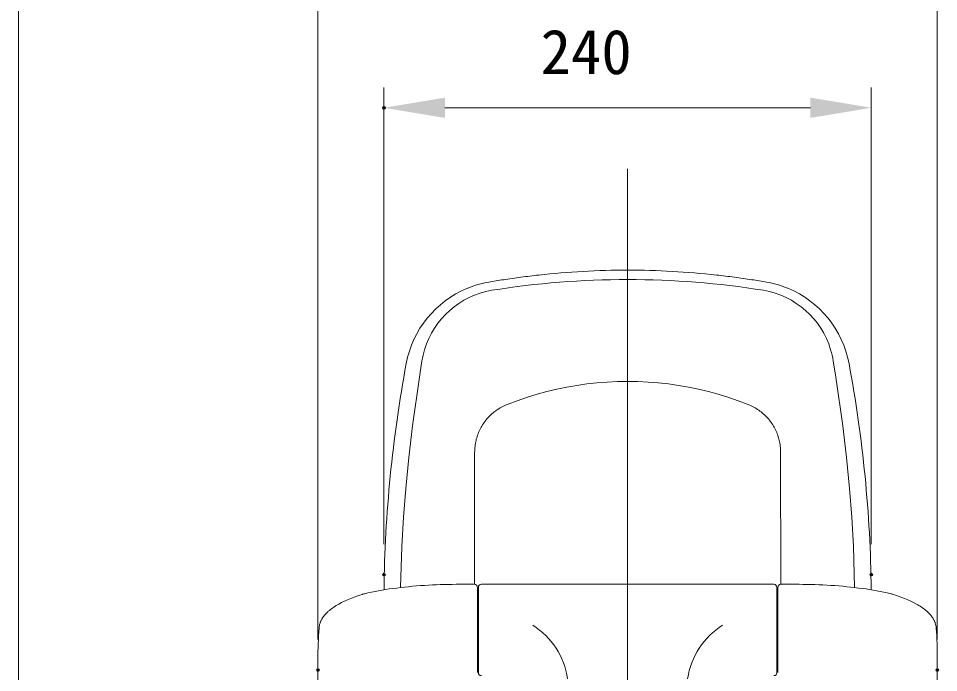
# Model space of a CAD drawing. Units: millimetres, scale not verified. Extents: x -203 to 203, y -143 to 143.
# Drawn here: x -47 to -1.69, y -17.83 to 14.41 of the extents above; entities that cross this region are included whole.
import ezdxf
from ezdxf.enums import TextEntityAlignment as Align

# ---------------------------------------------------------------- set-up
doc = ezdxf.new("R2010")
doc.units = ezdxf.units.MM
doc.header["$LTSCALE"] = 0.25
doc.header["$PDMODE"] = 32
doc.header["$PDSIZE"] = 0.125
for name, color, linetype, lineweight in [('0-1_DIMENSION_LINES$02_DIMENSI', 7, 'Continuous', 18), ('0-8_DIMENSION_LINES$03_LINES', 7, 'Continuous', 18), ('0-9_DIMENSION_LINES$04_SUB_LIN', 4, 'Continuous', 18), ('0-A_DIMENSION_LINES$01_CENTER_', 7, 'Continuous', 18)]:
    doc.layers.add(name, color=color, linetype=linetype, lineweight=lineweight)
doc.layers.add('0-2_DEFPOINTS', color=7, linetype='Continuous')
doc.styles.add('ＭＳ ゴシック', font='')
doc.styles.get('ＭＳ ゴシック').set_extended_font_data('MS Gothic')

# ---------------------------------------------------------------- blocks, each defined once
blk = doc.blocks.new('D15')
at = {"layer": '0-1_DIMENSION_LINES$02_DIMENSI'}
for p, q in [((181, 137), (181, 159.5)), ((205, 137), (205, 159.5)), ((202.0002, 158.5), (183.9998, 158.5))]:
    blk.add_line(p, q, dxfattribs=at)
for points in [[(183.9998, 159), (183.9998, 158), (181, 158.5)], [(202.0002, 158), (202.0002, 159), (205, 158.5)]]:
    blk.add_solid(points, dxfattribs=at)
at = {"layer": '0-2_DEFPOINTS'}
for p in [(181, 158.5), (181, 135.5), (205, 135.5)]:
    blk.add_point(p, dxfattribs=at)
at = {"layer": '0-1_DIMENSION_LINES$02_DIMENSI', "style": 'ＭＳ ゴシック'}
blk.add_text('240', height=2.199, dxfattribs=at).set_placement((188.7143, 159.5), align=Align.BOTTOM_LEFT)
blk = doc.blocks.new('D16')
at = {"layer": '0-1_DIMENSION_LINES$02_DIMENSI'}
for p, q in [((177.75, 132.2946), (177.75, 165.5)), ((208.25, 132.2946), (208.25, 165.5)), ((205.2502, 164.5), (180.7498, 164.5))]:
    blk.add_line(p, q, dxfattribs=at)
for points in [[(180.7498, 165), (180.7498, 164), (177.75, 164.5)], [(205.2502, 164), (205.2502, 165), (208.25, 164.5)]]:
    blk.add_solid(points, dxfattribs=at)
at = {"layer": '0-2_DEFPOINTS'}
for p in [(177.75, 164.5), (177.75, 130.7946), (208.25, 130.7946)]:
    blk.add_point(p, dxfattribs=at)
at = {"layer": '0-1_DIMENSION_LINES$02_DIMENSI', "style": 'ＭＳ ゴシック'}
blk.add_text('305', height=2.199, dxfattribs=at).set_placement((188.7143, 165.5), align=Align.BOTTOM_LEFT)

msp = doc.modelspace()

# ---------------------------------------------------------------- linework, layer by layer
at = {"layer": '0-8_DIMENSION_LINES$03_LINES'}
for p, q in [((-47, 133), (-47, -109)), ((-19.5023, -3.6775), (-19.0064, -3.6069)), ((-19.0064, -3.6069), (-18.5112, -3.5522)), ((-18.5112, -3.5522), (-18.006, -3.5123)), ((-18.006, -3.5123), (-17.5033, -3.4886)), ((-17.5033, -3.4886), (-17, -3.4807)), ((-16.4967, -3.4886), (-17, -3.4807)), ((-15.994, -3.5123), (-16.4967, -3.4886)), ((-15.4888, -3.5522), (-15.994, -3.5123)), ((-14.9936, -3.6069), (-15.4888, -3.5522)), ((-14.4977, -3.6775), (-14.9936, -3.6069)), ((-21.457, -4.1133), (-20.9755, -3.982)), ((-20.9755, -3.982), (-20.4874, -3.8651)), ((-20.4874, -3.8651), (-19.9958, -3.7635)), ((-19.9958, -3.7635), (-19.5023, -3.6775)), ((-14.0042, -3.7635), (-14.4977, -3.6775)), ((-13.5126, -3.8651), (-14.0042, -3.7635)), ((-13.0245, -3.982), (-13.5126, -3.8651)), ((-12.543, -4.1133), (-13.0245, -3.982)), ((-22.8876, -4.6013), (-22.443, -4.4334)), ((-22.443, -4.4334), (-21.9319, -4.2586)), ((-21.9319, -4.2586), (-21.457, -4.1133)), ((-12.0681, -4.2586), (-12.543, -4.1133)), ((-11.557, -4.4334), (-12.0681, -4.2586)), ((-11.1124, -4.6013), (-11.557, -4.4334)), ((-23.5695, -4.9848), (-23.5126, -4.9413)), ((-23.5126, -4.9413), (-23.4544, -4.8993)), ((-23.4544, -4.8993), (-23.3951, -4.8591)), ((-23.3951, -4.8591), (-23.3341, -4.8202)), ((-23.3341, -4.8202), (-23.2721, -4.7831)), ((-23.2721, -4.7831), (-23.2089, -4.7477)), ((-23.2089, -4.7477), (-23.1445, -4.7141)), ((-23.1445, -4.7141), (-23.0792, -4.6823)), ((-23.0792, -4.6823), (-23.0131, -4.6524)), ((-23.0131, -4.6524), (-22.8876, -4.6013)), ((-10.9869, -4.6524), (-11.1124, -4.6013)), ((-10.9208, -4.6823), (-10.9869, -4.6524)), ((-10.8555, -4.7141), (-10.9208, -4.6823)), ((-10.7911, -4.7477), (-10.8555, -4.7141)), ((-10.7279, -4.7831), (-10.7911, -4.7477)), ((-10.6659, -4.8202), (-10.7279, -4.7831)), ((-10.6049, -4.8591), (-10.6659, -4.8202)), ((-10.5456, -4.8993), (-10.6049, -4.8591)), ((-10.4874, -4.9413), (-10.5456, -4.8993)), ((-10.4305, -4.9848), (-10.4874, -4.9413)), ((-24.0218, -5.4462), (-23.9776, -5.3894)), ((-23.9776, -5.3894), (-23.9317, -5.3338)), ((-23.9317, -5.3338), (-23.8843, -5.2796)), ((-23.8843, -5.2796), (-23.8354, -5.2268)), ((-23.8354, -5.2268), (-23.785, -5.1754)), ((-23.785, -5.1754), (-23.7331, -5.1254)), ((-23.7331, -5.1254), (-23.6798, -5.0769)), ((-23.6798, -5.0769), (-23.6252, -5.03)), ((-23.6252, -5.03), (-23.5695, -4.9848)), ((-10.3748, -5.03), (-10.4305, -4.9848)), ((-10.3202, -5.0769), (-10.3748, -5.03)), ((-10.2669, -5.1254), (-10.3202, -5.0769)), ((-10.215, -5.1754), (-10.2669, -5.1254)), ((-10.1646, -5.2268), (-10.215, -5.1754)), ((-10.1157, -5.2796), (-10.1646, -5.2268)), ((-10.0683, -5.3338), (-10.1157, -5.2796)), ((-10.0224, -5.3894), (-10.0683, -5.3338)), ((-9.9782, -5.4462), (-10.0224, -5.3894)), ((-24.3113, -5.9351), (-24.2812, -5.8705)), ((-24.2812, -5.8705), (-24.2493, -5.8068)), ((-24.2493, -5.8068), (-24.2156, -5.744)), ((-24.2156, -5.744), (-24.1802, -5.6822)), ((-24.1802, -5.6822), (-24.1436, -5.6224)), ((-24.1436, -5.6224), (-24.1054, -5.5635)), ((-24.1054, -5.5635), (-24.0644, -5.5043)), ((-24.0644, -5.5043), (-24.0218, -5.4462)), ((-9.9356, -5.5043), (-9.9782, -5.4462)), ((-9.8946, -5.5635), (-9.9356, -5.5043)), ((-9.8564, -5.6224), (-9.8946, -5.5635)), ((-9.8198, -5.6822), (-9.8564, -5.6224)), ((-9.7844, -5.744), (-9.8198, -5.6822)), ((-9.7507, -5.8068), (-9.7844, -5.744)), ((-9.7188, -5.8705), (-9.7507, -5.8068)), ((-9.6887, -5.9351), (-9.7188, -5.8705)), ((-24.4662, -6.3933), (-24.4506, -6.3304)), ((-24.4506, -6.3304), (-24.4334, -6.268)), ((-24.4334, -6.268), (-24.4146, -6.206)), ((-24.4146, -6.206), (-24.3917, -6.1371)), ((-24.3917, -6.1371), (-24.3668, -6.0689)), ((-24.3668, -6.0689), (-24.34, -6.0016)), ((-24.34, -6.0016), (-24.3113, -5.9351)), ((-9.66, -6.0016), (-9.6887, -5.9351)), ((-9.6332, -6.0689), (-9.66, -6.0016)), ((-9.6083, -6.1371), (-9.6332, -6.0689)), ((-9.5854, -6.206), (-9.6083, -6.1371)), ((-9.5666, -6.268), (-9.5854, -6.206)), ((-9.5494, -6.3304), (-9.5666, -6.268)), ((-9.5338, -6.3933), (-9.5494, -6.3304)), ((-24.5282, -6.8205), (-24.5228, -6.7469)), ((-24.5228, -6.7469), (-24.5153, -6.6737)), ((-24.5153, -6.6737), (-24.5057, -6.6008)), ((-24.5057, -6.6008), (-24.4939, -6.5285)), ((-24.4939, -6.5285), (-24.4801, -6.4565)), ((-24.4801, -6.4565), (-24.4662, -6.3933)), ((-9.5199, -6.4565), (-9.5338, -6.3933)), ((-9.5061, -6.5285), (-9.5199, -6.4565)), ((-9.4943, -6.6008), (-9.5061, -6.5285)), ((-9.4847, -6.6737), (-9.4943, -6.6008)), ((-9.4772, -6.7469), (-9.4847, -6.6737)), ((-9.4718, -6.8205), (-9.4772, -6.7469)), ((-24.5365, -13.4803), (-24.5326, -6.9828)), ((-24.5326, -6.9828), (-24.5315, -6.8942)), ((-24.5315, -6.8942), (-24.5282, -6.8205)), ((-9.4685, -6.8942), (-9.4718, -6.8205)), ((-9.4674, -6.9828), (-9.4685, -6.8942)), ((-9.4635, -13.4803), (-9.4674, -6.9828)), ((-24.5547, -13.4797), (-25.4394, -13.4797)), ((-24.55, -13.4803), (-24.5547, -13.4797)), ((-24.55, -13.4797), (-24.5521, -13.4797)), ((-17, -13.4797), (-24.2, -13.4797)), ((-17, -13.4797), (-9.8, -13.4797)), ((-9.45, -13.4797), (-9.4479, -13.4797)), ((-9.45, -13.4803), (-9.4453, -13.4797)), ((-9.45, -13.4797), (-9.45, -13.4798)), ((-9.45, -13.4797), (-9.45, -13.4797)), ((-9.45, -13.4798), (-9.45, -13.4802)), ((-9.4453, -13.4797), (-8.5606, -13.4797)), ((-30.2865, -14.0456), (-30.4588, -14.1091)), ((-30.1904, -14.0119), (-30.2865, -14.0456)), ((-30.0775, -13.976), (-30.1904, -14.0119)), ((-24.4, -13.6297), (-24.4, -13.6307)), ((-24.4, -13.6307), (-24.4, -13.6313)), ((-24.4, -13.6313), (-24.4, -13.6315)), ((-24.4, -13.6315), (-24.4, -13.6322)), ((-24.4, -13.6322), (-24.4, -13.6325)), ((-24.4, -13.6325), (-24.4, -13.6329)), ((-24.4, -13.6329), (-24.4, -17.8297)), ((-24.4, -13.6329), (-24.4, -13.6339)), ((-24.35, -13.6265), (-24.35, -17.8297)), ((-9.65, -13.6265), (-9.65, -17.8297)), ((-9.6, -13.6297), (-9.6, -13.6307)), ((-9.6, -13.6307), (-9.6, -13.6313)), ((-9.6, -13.6313), (-9.6, -13.6315)), ((-9.6, -13.6315), (-9.6, -13.6322)), ((-9.6, -13.6322), (-9.6, -13.6325)), ((-9.6, -13.6325), (-9.6, -13.6329)), ((-9.6, -13.6329), (-9.6, -13.6339)), ((-9.6, -13.6329), (-9.6, -17.8297)), ((-3.9225, -13.976), (-3.8096, -14.0119)), ((-3.8096, -14.0119), (-3.7135, -14.0456)), ((-3.7135, -14.0456), (-3.5412, -14.1091)), ((-31.2838, -14.4892), (-31.3467, -14.5261)), ((-31.2187, -14.4527), (-31.2838, -14.4892)), ((-31.0847, -14.382), (-31.2187, -14.4527)), ((-30.942, -14.3125), (-31.0847, -14.382)), ((-30.7904, -14.244), (-30.942, -14.3125)), ((-30.6296, -14.1763), (-30.7904, -14.244)), ((-30.4588, -14.1091), (-30.6296, -14.1763)), ((-3.5412, -14.1091), (-3.3704, -14.1763)), ((-3.3704, -14.1763), (-3.2096, -14.244)), ((-3.2096, -14.244), (-3.058, -14.3125)), ((-3.058, -14.3125), (-2.9153, -14.382)), ((-2.9153, -14.382), (-2.7813, -14.4527)), ((-2.7813, -14.4527), (-2.7162, -14.4892)), ((-2.7162, -14.4892), (-2.6533, -14.5261)), ((-31.8658, -14.9319), (-31.8993, -14.9692)), ((-31.8311, -14.8955), (-31.8658, -14.9319)), ((-31.7952, -14.8601), (-31.8311, -14.8955)), ((-31.7682, -14.8347), (-31.7952, -14.8601)), ((-31.7407, -14.8098), (-31.7682, -14.8347)), ((-31.7127, -14.7855), (-31.7407, -14.8098)), ((-31.6843, -14.7616), (-31.7127, -14.7855)), ((-31.6328, -14.7204), (-31.6843, -14.7616)), ((-31.5792, -14.6799), (-31.6328, -14.7204)), ((-31.5237, -14.6403), (-31.5792, -14.6799)), ((-31.4662, -14.6013), (-31.5237, -14.6403)), ((-31.4075, -14.5635), (-31.4662, -14.6013)), ((-31.3467, -14.5261), (-31.4075, -14.5635)), ((-2.6533, -14.5261), (-2.5925, -14.5635)), ((-2.5925, -14.5635), (-2.5338, -14.6013)), ((-2.5338, -14.6013), (-2.4763, -14.6403)), ((-2.4763, -14.6403), (-2.4208, -14.6799)), ((-2.4208, -14.6799), (-2.3672, -14.7204)), ((-2.3672, -14.7204), (-2.3157, -14.7616)), ((-2.3157, -14.7616), (-2.2873, -14.7855)), ((-2.2873, -14.7855), (-2.2593, -14.8098)), ((-2.2593, -14.8098), (-2.2318, -14.8347)), ((-2.2318, -14.8347), (-2.2048, -14.8601)), ((-2.2048, -14.8601), (-2.1689, -14.8955)), ((-2.1689, -14.8955), (-2.1342, -14.9319)), ((-2.1342, -14.9319), (-2.1007, -14.9692)), ((-32.1471, -15.3968), (-32.1571, -15.4297)), ((-32.1361, -15.3644), (-32.1471, -15.3968)), ((-32.1257, -15.3364), (-32.1361, -15.3644)), ((-32.1145, -15.3089), (-32.1257, -15.3364)), ((-32.1027, -15.2818), (-32.1145, -15.3089)), ((-32.0903, -15.2552), (-32.1027, -15.2818)), ((-32.0772, -15.229), (-32.0903, -15.2552)), ((-32.0636, -15.2033), (-32.0772, -15.229)), ((-32.0494, -15.178), (-32.0636, -15.2033)), ((-32.0346, -15.1531), (-32.0494, -15.178)), ((-32.0227, -15.134), (-32.0346, -15.1531)), ((-32.0105, -15.1152), (-32.0227, -15.134)), ((-31.9852, -15.0783), (-32.0105, -15.1152)), ((-31.9588, -15.0424), (-31.9852, -15.0783)), ((-31.9315, -15.0076), (-31.9588, -15.0424)), ((-31.8993, -14.9692), (-31.9315, -15.0076)), ((-2.1007, -14.9692), (-2.0685, -15.0076)), ((-2.0685, -15.0076), (-2.0412, -15.0424)), ((-2.0412, -15.0424), (-2.0148, -15.0783)), ((-2.0148, -15.0783), (-1.9895, -15.1152)), ((-1.9895, -15.1152), (-1.9773, -15.134)), ((-1.9773, -15.134), (-1.9654, -15.1531)), ((-1.9654, -15.1531), (-1.9506, -15.178)), ((-1.9506, -15.178), (-1.9364, -15.2033)), ((-1.9364, -15.2033), (-1.9228, -15.229)), ((-1.9228, -15.229), (-1.9097, -15.2552)), ((-1.9097, -15.2552), (-1.8973, -15.2818)), ((-1.8973, -15.2818), (-1.8855, -15.3089)), ((-1.8855, -15.3089), (-1.8743, -15.3364)), ((-1.8743, -15.3364), (-1.8639, -15.3644)), ((-1.8639, -15.3644), (-1.8529, -15.3968)), ((-1.8529, -15.3968), (-1.8429, -15.4297)), ((-32.1927, -15.618), (-32.1941, -15.6357)), ((-32.1909, -15.6004), (-32.1927, -15.618)), ((-32.1864, -15.5654), (-32.1909, -15.6004)), ((-32.1808, -15.5309), (-32.1864, -15.5654)), ((-32.174, -15.4967), (-32.1808, -15.5309)), ((-32.1661, -15.463), (-32.174, -15.4967)), ((-32.1571, -15.4297), (-32.1661, -15.463)), ((-1.8429, -15.4297), (-1.8339, -15.463)), ((-1.8339, -15.463), (-1.826, -15.4967)), ((-1.826, -15.4967), (-1.8192, -15.5309)), ((-1.8192, -15.5309), (-1.8136, -15.5654)), ((-1.8136, -15.5654), (-1.8091, -15.6004)), ((-1.8091, -15.6004), (-1.8073, -15.618)), ((-1.8073, -15.618), (-1.8059, -15.6357)), ((-32.25, -17.1819), (-32.25, -17.7054)), ((-1.75, -17.1819), (-1.75, -17.7054))]:
    msp.add_line(p, q, dxfattribs=at)
for centre, radius, start, end in [((-16.9997, -38.0022), 40.0022, 90.0004, 96.28717), ((-17.0003, -38.0022), 40.0022, 83.71283, 89.9996), ((-22.9851, -3.518), 5.0024, 99.85278, 112.10794), ((-17.0006, -37.9966), 39.9965, 98.79414, 99.84761), ((-17, -38), 40, 97.54936, 98.79423), ((-16.9994, -38.005), 40.005, 96.28717, 97.54922), ((-17.0006, -38.005), 40.005, 82.45078, 83.71283), ((-17, -38), 40, 81.20577, 82.45064), ((-16.9994, -37.9966), 39.9965, 80.15239, 81.20586), ((-11.0149, -3.518), 5.0024, 67.89206, 80.14722), ((-22.986, -3.5157), 5, 112.38646, 169.45122), ((-22.9853, -3.5176), 5.0021, 112.10793, 112.38563), ((-11.0147, -3.5176), 5.0021, 67.61437, 67.89207), ((-11.014, -3.5157), 5, 10.54878, 67.61354), ((36.01, -14.5016), 65.0101, 169.45144, 179.33561), ((-70.01, -14.5016), 65.0101, 0.66439, 10.54856), ((-25.4392, -37.2882), 23.8085, 90.00039, 97.54715), ((-24.55, -13.6297), 0.15, 0.00003, 90.00003), ((-24.2, -13.6296), 0.1499, 89.98332, 178.81173), ((-9.8, -13.6296), 0.1499, 1.18827, 90.01668), ((-9.45, -13.6297), 0.15, 89.99997, 179.99997), ((-8.5608, -37.2882), 23.8085, 82.45285, 89.99961), ((-28.8726, -18.0006), 4.2011, 105.82442, 106.6664), ((-28.7261, -18.517), 4.7378, 105.06013, 105.82632), ((-27.1773, -25.1402), 11.5381, 96.91424, 103.94145), ((-6.8227, -25.1402), 11.5381, 76.05855, 83.08576), ((-5.2739, -18.517), 4.7378, 74.17368, 74.93987), ((-5.1274, -18.0006), 4.2011, 73.3336, 74.17558), ((-12.1951, -17.1324), 20.055, 175.72026, 180.1414), ((-12.1951, -17.1324), 20.055, 175.72023, 175.72026), ((-21.8049, -17.1324), 20.055, 4.27974, 4.27977), ((-21.8049, -17.1324), 20.055, 359.8586, 4.27974), ((-12.0943, -17.8383), 20.1561, 179.62232, 184.23913), ((-24.2, -17.8297), 0.15, 180, 270), ((-9.8, -17.8297), 0.15, 270, 0), ((-21.9057, -17.8383), 20.1561, 355.76087, 0.37768)]:
    msp.add_arc(centre, radius, start, end, dxfattribs=at)
at = {"layer": '0-9_DIMENSION_LINES$04_SUB_LIN'}
for p, q in [((-27.2534, -3.266), (-27.1262, -2.4709)), ((-6.7466, -3.266), (-6.8738, -2.4709)), ((-27.5948, -5.6758), (-27.2534, -3.266)), ((-6.4052, -5.6758), (-6.7466, -3.266)), ((-27.7787, -7.235), (-27.5948, -5.6758)), ((-6.2213, -7.235), (-6.4052, -5.6758)), ((-27.9285, -8.7562), (-27.7787, -7.235)), ((-6.0715, -8.7562), (-6.2213, -7.235)), ((-28.0394, -10.1778), (-27.9285, -8.7562)), ((-5.9606, -10.1778), (-6.0715, -8.7562)), ((-28.1204, -11.619), (-28.0394, -10.1778)), ((-5.8796, -11.619), (-5.9606, -10.1778)), ((-28.1782, -13.6377), (-28.1204, -11.619)), ((-5.8218, -13.6377), (-5.8796, -11.619))]:
    msp.add_line(p, q, dxfattribs=at)
for centre, radius, start, end in [((-17.0253, -40.8131), 42.3484, 89.96575, 99.05904), ((-16.9747, -40.8131), 42.3484, 80.94096, 90.03425), ((-22.9794, -3.1268), 4.1951, 99.79649, 163.25423), ((-11.0206, -3.1268), 4.1951, 16.74577, 80.20351), ((-22.9465, -3.1577), 4.2355, 162.98221, 170.66861), ((-11.0535, -3.1577), 4.2355, 9.33139, 17.01779), ((-23.667, -18.6789), 3.7539, 8.43412, 57.94498), ((-10.333, -18.6789), 3.7539, 122.05502, 171.56588)]:
    msp.add_arc(centre, radius, start, end, dxfattribs=at)
at = {"layer": '0-A_DIMENSION_LINES$01_CENTER_'}
msp.add_line((-17, 7), (-17, -96), dxfattribs=at)

# ---------------------------------------------------------------- block references
at = {"layer": '0-1_DIMENSION_LINES$02_DIMENSI'}
for name in ['D16', 'D15']:
    msp.add_blockref(name, (-210, -148.5), dxfattribs=at)

doc.saveas('drawing.dxf')
